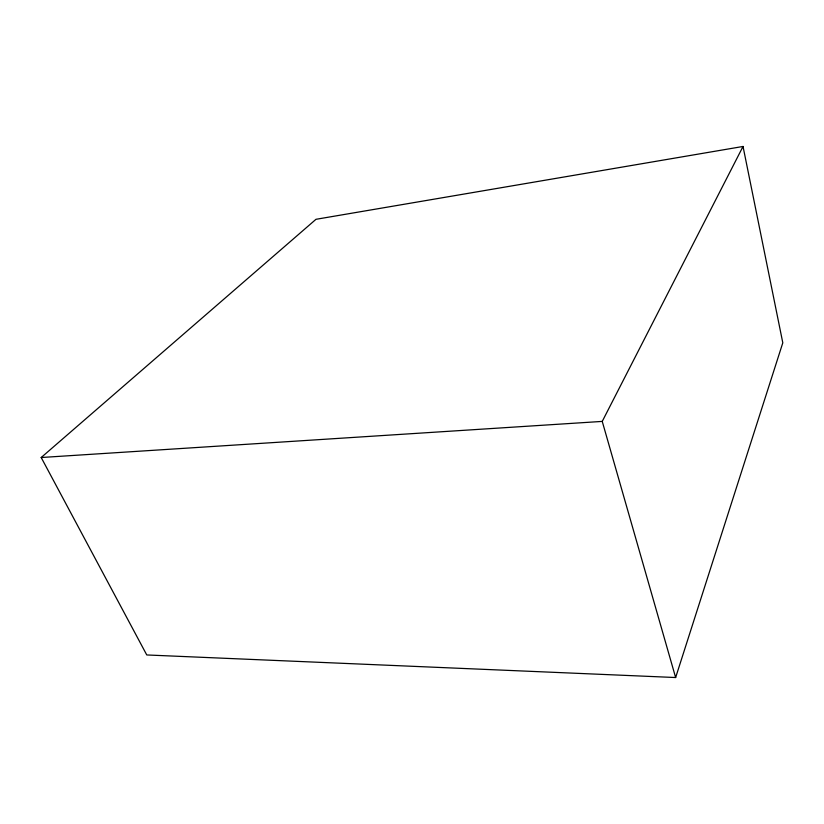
<?xml version="1.0" encoding="UTF-8"?>
<svg xmlns="http://www.w3.org/2000/svg" width="824" height="824" viewBox="0 0 824 824"><rect width="100%" height="100%" fill="white"/><g stroke="black" fill="none" stroke-linecap="round" stroke-linejoin="round"><path stroke-width="1.24" d="M675.639 677.534L782.8 342.815L743.032 146.466L315.983 219.308L41.2 457.516L146.765 654.956L675.639 677.534L602.241 421.404L743.032 146.466M41.2 457.516L602.241 421.404"/></g></svg>
